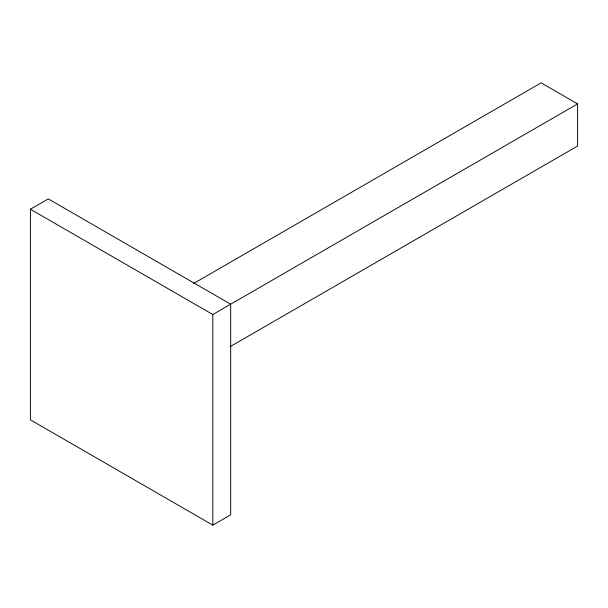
<?xml version="1.0" encoding="UTF-8"?>
<svg xmlns="http://www.w3.org/2000/svg" width="608" height="608" viewBox="0 0 608 608"><rect width="100%" height="100%" fill="white"/><g stroke="black" fill="none" stroke-linecap="round" stroke-linejoin="round"><path stroke-width="0.91" d="M30.4 209.22L48.283 198.9L230.683 304.205L230.683 514.824L212.8 525.145L30.4 419.839L30.4 209.22L212.8 314.526L577.6 103.915L577.6 146.042L230.029 346.704M193.549 283.518L541.12 82.855L577.6 103.915M212.8 314.526L212.8 525.145"/></g></svg>
